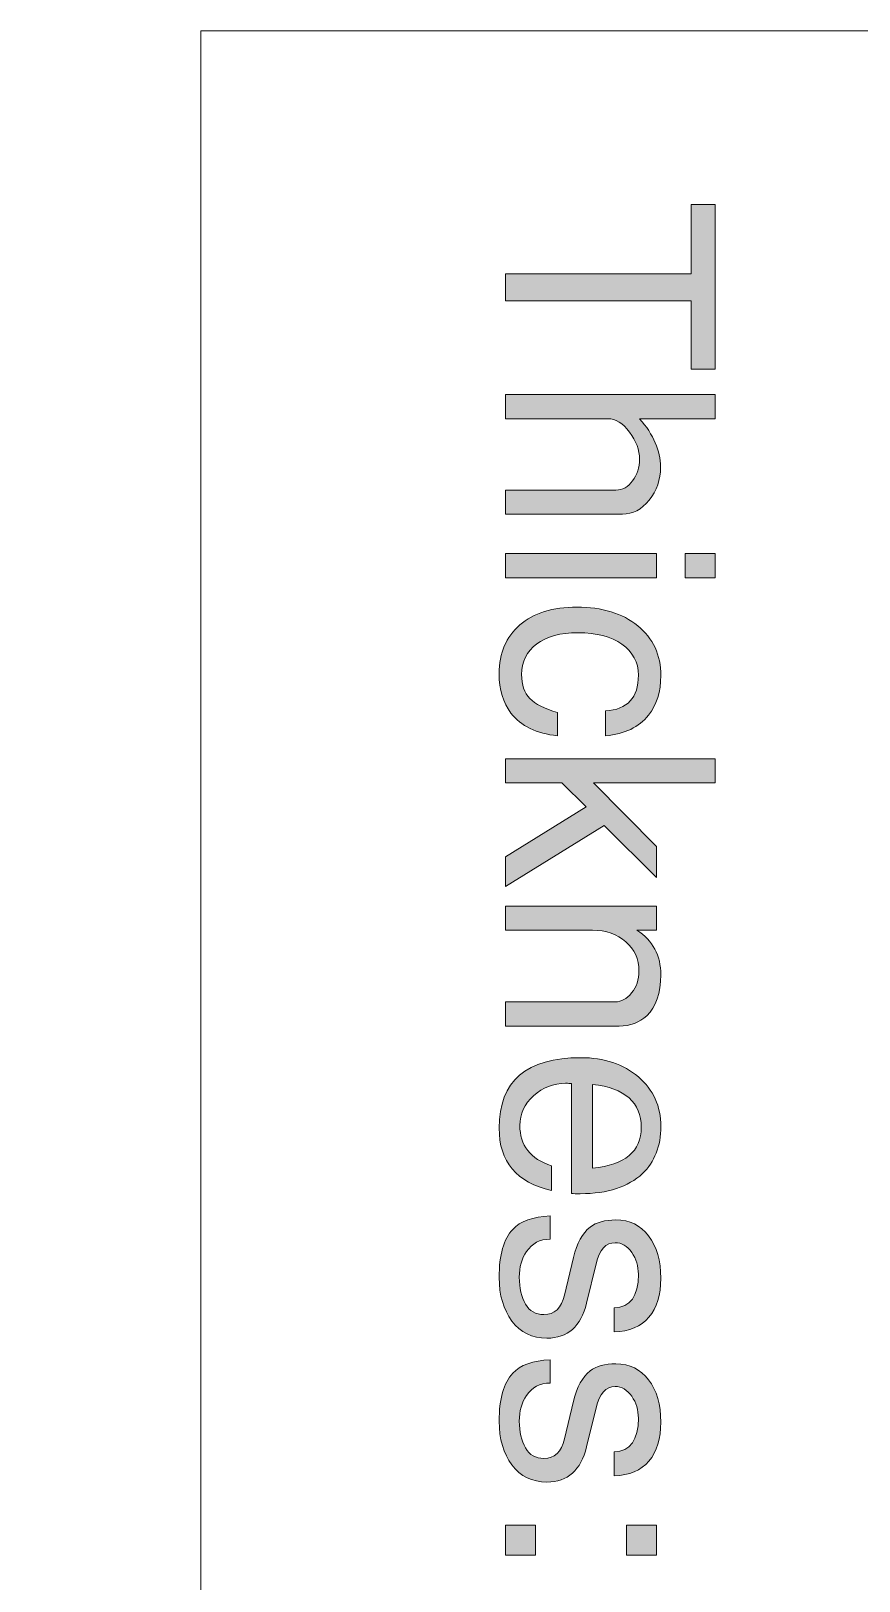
# Model space of a CAD drawing. Header units: inches. Extents: x 0.59 to 7.67, y -3.15 to -0.14.
# Drawn here: x 1.591 to 2.071, y -1.045 to -0.148 of the extents above; entities that cross this region are included whole.
import ezdxf

# ---------------------------------------------------------------- set-up
doc = ezdxf.new("R2010")
doc.units = ezdxf.units.IN
doc.header["$MEASUREMENT"] = 0
doc.layers.add('Layer 1', color=7, linetype='Continuous')

# ---------------------------------------------------------------- blocks, each defined once
blk = doc.blocks.new('block 2')
at = {"layer": 'Layer 1', "color": 240, "lineweight": 5, "true_color": 0xed1f24}
blk.add_lwpolyline([(1.6897, -3.1475), (2.5913, -3.1475), (2.5913, -0.1475), (1.6897, -0.1475)], dxfattribs=at)
blk = doc.blocks.new('block 12')
at = {"layer": 'Layer 1', "true_color": 0xed1f24}
h = blk.add_hatch(color=240, dxfattribs=at)
h.dxf.hatch_style = 2
h.paths.add_polyline_path([(1.97383, -0.34342), (1.97383, -0.30375), (1.86616, -0.30375), (1.86616, -0.28809), (1.97383, -0.28809), (1.97383, -0.24809), (1.98766, -0.24809), (1.98766, -0.34342)])
h = blk.add_hatch(color=240, dxfattribs=at)
h.dxf.hatch_style = 2
edge = h.paths.add_edge_path()
edge.add_spline(control_points=[(1.86616, -0.42742), (1.86616, -0.42742), (1.86616, -0.41343), (1.86616, -0.41343), (1.86616, -0.41343), (1.93016, -0.41343), (1.93016, -0.41343), (1.93394, -0.41343), (1.93716, -0.41164), (1.93983, -0.40809), (1.9425, -0.40453), (1.94383, -0.40036), (1.94383, -0.39559), (1.94383, -0.39025), (1.94189, -0.385), (1.938, -0.37984), (1.93411, -0.37467), (1.92994, -0.37209), (1.9255, -0.37209), (1.9255, -0.37209), (1.86616, -0.37209), (1.86616, -0.37209), (1.86616, -0.37209), (1.86616, -0.35809), (1.86616, -0.35809), (1.86616, -0.35809), (1.98766, -0.35809), (1.98766, -0.35809), (1.98766, -0.35809), (1.98766, -0.37209), (1.98766, -0.37209), (1.98766, -0.37209), (1.94383, -0.37209), (1.94383, -0.37209), (1.95194, -0.38131), (1.95599, -0.39065), (1.95599, -0.40009), (1.95599, -0.40742), (1.9538, -0.41381), (1.94942, -0.41926), (1.94502, -0.4247), (1.93989, -0.42742), (1.93399, -0.42742), (1.93399, -0.42742), (1.86616, -0.42742), (1.86616, -0.42742)], knot_values=[0, 0, 0, 0, 1, 1, 1, 2, 2, 2, 3, 3, 3, 4, 4, 4, 5, 5, 5, 6, 6, 6, 7, 7, 7, 8, 8, 8, 9, 9, 9, 10, 10, 10, 11, 11, 11, 12, 12, 12, 13, 13, 13, 14, 14, 14, 15, 15, 15, 15], degree=3, periodic=1)
h = blk.add_hatch(color=240, dxfattribs=at)
h.dxf.hatch_style = 2
h.paths.add_polyline_path([(1.86616, -0.46425), (1.86616, -0.45026), (1.95366, -0.45026), (1.95366, -0.46425)])
h.paths.add_polyline_path([(1.97033, -0.46425), (1.97033, -0.45026), (1.98766, -0.45026), (1.98766, -0.46425)])
h = blk.add_hatch(color=240, dxfattribs=at)
h.dxf.hatch_style = 2
edge = h.paths.add_edge_path()
edge.add_spline(control_points=[(1.89633, -0.55575), (1.88411, -0.55453), (1.87511, -0.55014), (1.86933, -0.54259), (1.86477, -0.53659), (1.86249, -0.52898), (1.86249, -0.51976), (1.86249, -0.50787), (1.8665, -0.49847), (1.8745, -0.49159), (1.88249, -0.4847), (1.89349, -0.48126), (1.9075, -0.48126), (1.92217, -0.48126), (1.93394, -0.48486), (1.94283, -0.49209), (1.95172, -0.49931), (1.95616, -0.50892), (1.95616, -0.52092), (1.95616, -0.53025), (1.95378, -0.53792), (1.94899, -0.54392), (1.94355, -0.55081), (1.93528, -0.55476), (1.92416, -0.55575), (1.92416, -0.55575), (1.92416, -0.54138), (1.92416, -0.54138), (1.93683, -0.5406), (1.94316, -0.53369), (1.94316, -0.52066), (1.94316, -0.51319), (1.94, -0.50723), (1.93366, -0.50277), (1.92733, -0.49831), (1.91883, -0.49609), (1.90816, -0.49609), (1.89805, -0.49609), (1.89008, -0.49826), (1.88424, -0.5026), (1.87841, -0.50695), (1.8755, -0.51286), (1.8755, -0.52032), (1.8755, -0.52622), (1.87708, -0.53085), (1.88025, -0.53419), (1.88342, -0.53754), (1.88877, -0.54021), (1.89633, -0.54222), (1.89633, -0.54222), (1.89633, -0.55575), (1.89633, -0.55575)], knot_values=[0, 0, 0, 0, 1, 1, 1, 2, 2, 2, 3, 3, 3, 4, 4, 4, 5, 5, 5, 6, 6, 6, 7, 7, 7, 8, 8, 8, 9, 9, 9, 10, 10, 10, 11, 11, 11, 12, 12, 12, 13, 13, 13, 14, 14, 14, 15, 15, 15, 16, 16, 16, 17, 17, 17, 17], degree=3, periodic=1)
h = blk.add_hatch(color=240, dxfattribs=at)
h.dxf.hatch_style = 2
h.paths.add_polyline_path([(1.86616, -0.64316), (1.86616, -0.62592), (1.91292, -0.59703), (1.89886, -0.58309), (1.86616, -0.58309), (1.86616, -0.56909), (1.98766, -0.56909), (1.98766, -0.58309), (1.91716, -0.58309), (1.95366, -0.61992), (1.95366, -0.63792), (1.92337, -0.60782)])
h = blk.add_hatch(color=240, dxfattribs=at)
h.dxf.hatch_style = 2
edge = h.paths.add_edge_path()
edge.add_spline(control_points=[(1.86616, -0.72392), (1.86616, -0.72392), (1.86616, -0.70992), (1.86616, -0.70992), (1.86616, -0.70992), (1.92983, -0.70992), (1.92983, -0.70992), (1.93328, -0.70992), (1.93641, -0.7082), (1.93925, -0.70475), (1.94208, -0.70131), (1.9435, -0.69709), (1.9435, -0.69208), (1.9435, -0.68519), (1.94097, -0.67953), (1.93591, -0.67509), (1.93085, -0.67064), (1.92444, -0.66842), (1.91667, -0.66842), (1.91667, -0.66842), (1.86616, -0.66842), (1.86616, -0.66842), (1.86616, -0.66842), (1.86616, -0.65442), (1.86616, -0.65442), (1.86616, -0.65442), (1.95366, -0.65442), (1.95366, -0.65442), (1.95366, -0.65442), (1.95366, -0.66842), (1.95366, -0.66842), (1.95366, -0.66842), (1.94233, -0.66842), (1.94233, -0.66842), (1.95155, -0.67442), (1.95616, -0.68303), (1.95616, -0.69425), (1.95616, -0.70492), (1.95344, -0.71281), (1.948, -0.71792), (1.94377, -0.72192), (1.93844, -0.72392), (1.932, -0.72392), (1.932, -0.72392), (1.86616, -0.72392), (1.86616, -0.72392)], knot_values=[0, 0, 0, 0, 1, 1, 1, 2, 2, 2, 3, 3, 3, 4, 4, 4, 5, 5, 5, 6, 6, 6, 7, 7, 7, 8, 8, 8, 9, 9, 9, 10, 10, 10, 11, 11, 11, 12, 12, 12, 13, 13, 13, 14, 14, 14, 15, 15, 15, 15], degree=3, periodic=1)
h = blk.add_hatch(color=240, dxfattribs=at)
h.dxf.hatch_style = 2
edge = h.paths.add_edge_path()
edge.add_spline(control_points=[(1.9095, -0.82109), (1.90738, -0.82109), (1.90567, -0.82103), (1.90433, -0.82092), (1.90433, -0.82092), (1.90433, -0.75725), (1.90433, -0.75725), (1.90355, -0.75714), (1.90244, -0.75709), (1.90099, -0.75709), (1.894, -0.75709), (1.88783, -0.75949), (1.88249, -0.76432), (1.87716, -0.76914), (1.8745, -0.77487), (1.8745, -0.78152), (1.8745, -0.79304), (1.88061, -0.80086), (1.89283, -0.80496), (1.89283, -0.80496), (1.89283, -0.81925), (1.89283, -0.81925), (1.87261, -0.81459), (1.86249, -0.80253), (1.86249, -0.78309), (1.86249, -0.75586), (1.87828, -0.74226), (1.90983, -0.74226), (1.92339, -0.74226), (1.9345, -0.74597), (1.94316, -0.75342), (1.95183, -0.76086), (1.95616, -0.77042), (1.95616, -0.78208), (1.95616, -0.79353), (1.9526, -0.80264), (1.9455, -0.80942), (1.93738, -0.81708), (1.92539, -0.82098), (1.9095, -0.82109)], knot_values=[0, 0, 0, 0, 1, 1, 1, 2, 2, 2, 3, 3, 3, 4, 4, 4, 5, 5, 5, 6, 6, 6, 7, 7, 7, 8, 8, 8, 9, 9, 9, 10, 10, 10, 11, 11, 11, 12, 12, 12, 13, 13, 13, 13], degree=3, periodic=1)
edge = h.paths.add_edge_path()
edge.add_spline(control_points=[(1.91667, -0.80625), (1.93544, -0.80446), (1.94483, -0.7966), (1.94483, -0.78267), (1.94483, -0.76817), (1.93544, -0.75987), (1.91667, -0.75775), (1.91667, -0.75775), (1.91667, -0.80625), (1.91667, -0.80625)], knot_values=[0, 0, 0, 0, 1, 1, 1, 2, 2, 2, 3, 3, 3, 3], degree=3, periodic=1)
h = blk.add_hatch(color=240, dxfattribs=at)
h.dxf.hatch_style = 2
edge = h.paths.add_edge_path()
edge.add_spline(control_points=[(1.89016, -0.90475), (1.88161, -0.90475), (1.87486, -0.90144), (1.86991, -0.89484), (1.86497, -0.88822), (1.86249, -0.87981), (1.86249, -0.86958), (1.86249, -0.85658), (1.86511, -0.8473), (1.87033, -0.84175), (1.87478, -0.83698), (1.882, -0.83436), (1.89199, -0.83392), (1.89199, -0.83392), (1.89199, -0.84742), (1.89199, -0.84742), (1.88611, -0.84742), (1.88155, -0.84981), (1.87833, -0.85459), (1.87555, -0.8587), (1.87417, -0.86364), (1.87417, -0.86942), (1.87417, -0.87575), (1.87536, -0.88094), (1.87775, -0.885), (1.88015, -0.88906), (1.88369, -0.89109), (1.88837, -0.89109), (1.89461, -0.89109), (1.89861, -0.88731), (1.9004, -0.87977), (1.9004, -0.87977), (1.90553, -0.85792), (1.90553, -0.85792), (1.90752, -0.8497), (1.91075, -0.84387), (1.91519, -0.84042), (1.91885, -0.83764), (1.92385, -0.83625), (1.93018, -0.83625), (1.93806, -0.83625), (1.94436, -0.83934), (1.94908, -0.8455), (1.9538, -0.85167), (1.95616, -0.85986), (1.95616, -0.87008), (1.95616, -0.87964), (1.95386, -0.88714), (1.94925, -0.89258), (1.94463, -0.89802), (1.93794, -0.90086), (1.92917, -0.90108), (1.92917, -0.90108), (1.92917, -0.88725), (1.92917, -0.88725), (1.9385, -0.88692), (1.94316, -0.88042), (1.94316, -0.86775), (1.94316, -0.86308), (1.94189, -0.85886), (1.93933, -0.85508), (1.93677, -0.8513), (1.93355, -0.84942), (1.92966, -0.84942), (1.92433, -0.84942), (1.92066, -0.85353), (1.91866, -0.86175), (1.91866, -0.86175), (1.91316, -0.88442), (1.91316, -0.88442), (1.90983, -0.89797), (1.90216, -0.90475), (1.89016, -0.90475)], knot_values=[0, 0, 0, 0, 1, 1, 1, 2, 2, 2, 3, 3, 3, 4, 4, 4, 5, 5, 5, 6, 6, 6, 7, 7, 7, 8, 8, 8, 9, 9, 9, 10, 10, 10, 11, 11, 11, 12, 12, 12, 13, 13, 13, 14, 14, 14, 15, 15, 15, 16, 16, 16, 17, 17, 17, 18, 18, 18, 19, 19, 19, 20, 20, 20, 21, 21, 21, 22, 22, 22, 23, 23, 23, 24, 24, 24, 24], degree=3, periodic=1)
h = blk.add_hatch(color=240, dxfattribs=at)
h.dxf.hatch_style = 2
edge = h.paths.add_edge_path()
edge.add_spline(control_points=[(1.89016, -0.98808), (1.88161, -0.98808), (1.87486, -0.98478), (1.86991, -0.97817), (1.86497, -0.97156), (1.86249, -0.96314), (1.86249, -0.95291), (1.86249, -0.93991), (1.86511, -0.93064), (1.87033, -0.92508), (1.87478, -0.92031), (1.882, -0.91769), (1.89199, -0.91725), (1.89199, -0.91725), (1.89199, -0.93075), (1.89199, -0.93075), (1.88611, -0.93075), (1.88155, -0.93314), (1.87833, -0.93792), (1.87555, -0.94203), (1.87417, -0.94697), (1.87417, -0.95275), (1.87417, -0.95909), (1.87536, -0.96427), (1.87775, -0.96834), (1.88015, -0.97239), (1.88369, -0.97442), (1.88837, -0.97442), (1.89461, -0.97442), (1.89861, -0.97064), (1.9004, -0.9631), (1.9004, -0.9631), (1.90553, -0.94126), (1.90553, -0.94126), (1.90752, -0.93303), (1.91075, -0.9272), (1.91519, -0.92375), (1.91885, -0.92097), (1.92385, -0.91958), (1.93018, -0.91958), (1.93806, -0.91958), (1.94436, -0.92267), (1.94908, -0.92883), (1.9538, -0.935), (1.95616, -0.9432), (1.95616, -0.95342), (1.95616, -0.96297), (1.95386, -0.97047), (1.94925, -0.97592), (1.94463, -0.98136), (1.93794, -0.98419), (1.92917, -0.98442), (1.92917, -0.98442), (1.92917, -0.97058), (1.92917, -0.97058), (1.9385, -0.97025), (1.94316, -0.96375), (1.94316, -0.95108), (1.94316, -0.94642), (1.94189, -0.94219), (1.93933, -0.93842), (1.93677, -0.93464), (1.93355, -0.93275), (1.92966, -0.93275), (1.92433, -0.93275), (1.92066, -0.93686), (1.91866, -0.94508), (1.91866, -0.94508), (1.91316, -0.96775), (1.91316, -0.96775), (1.90983, -0.9813), (1.90216, -0.98808), (1.89016, -0.98808)], knot_values=[0, 0, 0, 0, 1, 1, 1, 2, 2, 2, 3, 3, 3, 4, 4, 4, 5, 5, 5, 6, 6, 6, 7, 7, 7, 8, 8, 8, 9, 9, 9, 10, 10, 10, 11, 11, 11, 12, 12, 12, 13, 13, 13, 14, 14, 14, 15, 15, 15, 16, 16, 16, 17, 17, 17, 18, 18, 18, 19, 19, 19, 20, 20, 20, 21, 21, 21, 22, 22, 22, 23, 23, 23, 24, 24, 24, 24], degree=3, periodic=1)
h = blk.add_hatch(color=240, dxfattribs=at)
h.dxf.hatch_style = 2
h.paths.add_polyline_path([(1.86616, -1.03042), (1.86616, -1.01308), (1.8835, -1.01308), (1.8835, -1.03042)])
h.paths.add_polyline_path([(1.93633, -1.03042), (1.93633, -1.01308), (1.95366, -1.01308), (1.95366, -1.03042)])
at = {"layer": 'Layer 1', "lineweight": 0}
for points in [[(1.97383, -0.34342), (1.97383, -0.30375), (1.86616, -0.30375), (1.86616, -0.28809), (1.97383, -0.28809), (1.97383, -0.24809), (1.98766, -0.24809), (1.98766, -0.34342), (1.97383, -0.34342)], [(1.86616, -0.46425), (1.86616, -0.45026), (1.95366, -0.45026), (1.95366, -0.46425), (1.86616, -0.46425)], [(1.97033, -0.46425), (1.97033, -0.45026), (1.98766, -0.45026), (1.98766, -0.46425), (1.97033, -0.46425)], [(1.86616, -0.64316), (1.86616, -0.62592), (1.91292, -0.59703), (1.89886, -0.58309), (1.86616, -0.58309), (1.86616, -0.56909), (1.98766, -0.56909), (1.98766, -0.58309), (1.91716, -0.58309), (1.95366, -0.61992), (1.95366, -0.63792), (1.92337, -0.60782), (1.86616, -0.64316)], [(1.86616, -1.03042), (1.86616, -1.01308), (1.8835, -1.01308), (1.8835, -1.03042), (1.86616, -1.03042)], [(1.93633, -1.03042), (1.93633, -1.01308), (1.95366, -1.01308), (1.95366, -1.03042), (1.93633, -1.03042)]]:
    blk.add_lwpolyline(points, dxfattribs=at)
for points, knots in [([(1.86616, -0.42742), (1.86616, -0.42742), (1.86616, -0.41343), (1.86616, -0.41343), (1.86616, -0.41343), (1.93016, -0.41343), (1.93016, -0.41343), (1.93394, -0.41343), (1.93716, -0.41164), (1.93983, -0.40809), (1.9425, -0.40453), (1.94383, -0.40036), (1.94383, -0.39559), (1.94383, -0.39025), (1.94189, -0.385), (1.938, -0.37984), (1.93411, -0.37467), (1.92994, -0.37209), (1.9255, -0.37209), (1.9255, -0.37209), (1.86616, -0.37209), (1.86616, -0.37209), (1.86616, -0.37209), (1.86616, -0.35809), (1.86616, -0.35809), (1.86616, -0.35809), (1.98766, -0.35809), (1.98766, -0.35809), (1.98766, -0.35809), (1.98766, -0.37209), (1.98766, -0.37209), (1.98766, -0.37209), (1.94383, -0.37209), (1.94383, -0.37209), (1.95194, -0.38131), (1.95599, -0.39065), (1.95599, -0.40009), (1.95599, -0.40742), (1.9538, -0.41381), (1.94942, -0.41926), (1.94502, -0.4247), (1.93989, -0.42742), (1.93399, -0.42742), (1.93399, -0.42742), (1.86616, -0.42742), (1.86616, -0.42742)], [0, 0, 0, 0, 1, 1, 1, 2, 2, 2, 3, 3, 3, 4, 4, 4, 5, 5, 5, 6, 6, 6, 7, 7, 7, 8, 8, 8, 9, 9, 9, 10, 10, 10, 11, 11, 11, 12, 12, 12, 13, 13, 13, 14, 14, 14, 15, 15, 15, 15]), ([(1.89633, -0.55575), (1.88411, -0.55453), (1.87511, -0.55014), (1.86933, -0.54259), (1.86477, -0.53659), (1.86249, -0.52898), (1.86249, -0.51976), (1.86249, -0.50787), (1.8665, -0.49847), (1.8745, -0.49159), (1.88249, -0.4847), (1.89349, -0.48126), (1.9075, -0.48126), (1.92217, -0.48126), (1.93394, -0.48486), (1.94283, -0.49209), (1.95172, -0.49931), (1.95616, -0.50892), (1.95616, -0.52092), (1.95616, -0.53025), (1.95378, -0.53792), (1.94899, -0.54392), (1.94355, -0.55081), (1.93528, -0.55476), (1.92416, -0.55575), (1.92416, -0.55575), (1.92416, -0.54138), (1.92416, -0.54138), (1.93683, -0.5406), (1.94316, -0.53369), (1.94316, -0.52066), (1.94316, -0.51319), (1.94, -0.50723), (1.93366, -0.50277), (1.92733, -0.49831), (1.91883, -0.49609), (1.90816, -0.49609), (1.89805, -0.49609), (1.89008, -0.49826), (1.88424, -0.5026), (1.87841, -0.50695), (1.8755, -0.51286), (1.8755, -0.52032), (1.8755, -0.52622), (1.87708, -0.53085), (1.88025, -0.53419), (1.88342, -0.53754), (1.88877, -0.54021), (1.89633, -0.54222), (1.89633, -0.54222), (1.89633, -0.55575), (1.89633, -0.55575)], [0, 0, 0, 0, 1, 1, 1, 2, 2, 2, 3, 3, 3, 4, 4, 4, 5, 5, 5, 6, 6, 6, 7, 7, 7, 8, 8, 8, 9, 9, 9, 10, 10, 10, 11, 11, 11, 12, 12, 12, 13, 13, 13, 14, 14, 14, 15, 15, 15, 16, 16, 16, 17, 17, 17, 17]), ([(1.86616, -0.72392), (1.86616, -0.72392), (1.86616, -0.70992), (1.86616, -0.70992), (1.86616, -0.70992), (1.92983, -0.70992), (1.92983, -0.70992), (1.93328, -0.70992), (1.93641, -0.7082), (1.93925, -0.70475), (1.94208, -0.70131), (1.9435, -0.69709), (1.9435, -0.69208), (1.9435, -0.68519), (1.94097, -0.67953), (1.93591, -0.67509), (1.93085, -0.67064), (1.92444, -0.66842), (1.91667, -0.66842), (1.91667, -0.66842), (1.86616, -0.66842), (1.86616, -0.66842), (1.86616, -0.66842), (1.86616, -0.65442), (1.86616, -0.65442), (1.86616, -0.65442), (1.95366, -0.65442), (1.95366, -0.65442), (1.95366, -0.65442), (1.95366, -0.66842), (1.95366, -0.66842), (1.95366, -0.66842), (1.94233, -0.66842), (1.94233, -0.66842), (1.95155, -0.67442), (1.95616, -0.68303), (1.95616, -0.69425), (1.95616, -0.70492), (1.95344, -0.71281), (1.948, -0.71792), (1.94377, -0.72192), (1.93844, -0.72392), (1.932, -0.72392), (1.932, -0.72392), (1.86616, -0.72392), (1.86616, -0.72392)], [0, 0, 0, 0, 1, 1, 1, 2, 2, 2, 3, 3, 3, 4, 4, 4, 5, 5, 5, 6, 6, 6, 7, 7, 7, 8, 8, 8, 9, 9, 9, 10, 10, 10, 11, 11, 11, 12, 12, 12, 13, 13, 13, 14, 14, 14, 15, 15, 15, 15]), ([(1.9095, -0.82109), (1.90738, -0.82109), (1.90567, -0.82103), (1.90433, -0.82092), (1.90433, -0.82092), (1.90433, -0.75725), (1.90433, -0.75725), (1.90355, -0.75714), (1.90244, -0.75709), (1.90099, -0.75709), (1.894, -0.75709), (1.88783, -0.75949), (1.88249, -0.76432), (1.87716, -0.76914), (1.8745, -0.77487), (1.8745, -0.78152), (1.8745, -0.79304), (1.88061, -0.80086), (1.89283, -0.80496), (1.89283, -0.80496), (1.89283, -0.81925), (1.89283, -0.81925), (1.87261, -0.81459), (1.86249, -0.80253), (1.86249, -0.78309), (1.86249, -0.75586), (1.87828, -0.74226), (1.90983, -0.74226), (1.92339, -0.74226), (1.9345, -0.74597), (1.94316, -0.75342), (1.95183, -0.76086), (1.95616, -0.77042), (1.95616, -0.78208), (1.95616, -0.79353), (1.9526, -0.80264), (1.9455, -0.80942), (1.93738, -0.81708), (1.92539, -0.82098), (1.9095, -0.82109)], [0, 0, 0, 0, 1, 1, 1, 2, 2, 2, 3, 3, 3, 4, 4, 4, 5, 5, 5, 6, 6, 6, 7, 7, 7, 8, 8, 8, 9, 9, 9, 10, 10, 10, 11, 11, 11, 12, 12, 12, 13, 13, 13, 13]), ([(1.91667, -0.80625), (1.93544, -0.80446), (1.94483, -0.7966), (1.94483, -0.78267), (1.94483, -0.76817), (1.93544, -0.75987), (1.91667, -0.75775), (1.91667, -0.75775), (1.91667, -0.80625), (1.91667, -0.80625)], [0, 0, 0, 0, 1, 1, 1, 2, 2, 2, 3, 3, 3, 3]), ([(1.89016, -0.90475), (1.88161, -0.90475), (1.87486, -0.90144), (1.86991, -0.89484), (1.86497, -0.88822), (1.86249, -0.87981), (1.86249, -0.86958), (1.86249, -0.85658), (1.86511, -0.8473), (1.87033, -0.84175), (1.87478, -0.83698), (1.882, -0.83436), (1.89199, -0.83392), (1.89199, -0.83392), (1.89199, -0.84742), (1.89199, -0.84742), (1.88611, -0.84742), (1.88155, -0.84981), (1.87833, -0.85459), (1.87555, -0.8587), (1.87417, -0.86364), (1.87417, -0.86942), (1.87417, -0.87575), (1.87536, -0.88094), (1.87775, -0.885), (1.88015, -0.88906), (1.88369, -0.89109), (1.88837, -0.89109), (1.89461, -0.89109), (1.89861, -0.88731), (1.9004, -0.87977), (1.9004, -0.87977), (1.90553, -0.85792), (1.90553, -0.85792), (1.90752, -0.8497), (1.91075, -0.84387), (1.91519, -0.84042), (1.91885, -0.83764), (1.92385, -0.83625), (1.93018, -0.83625), (1.93806, -0.83625), (1.94436, -0.83934), (1.94908, -0.8455), (1.9538, -0.85167), (1.95616, -0.85986), (1.95616, -0.87008), (1.95616, -0.87964), (1.95386, -0.88714), (1.94925, -0.89258), (1.94463, -0.89802), (1.93794, -0.90086), (1.92917, -0.90108), (1.92917, -0.90108), (1.92917, -0.88725), (1.92917, -0.88725), (1.9385, -0.88692), (1.94316, -0.88042), (1.94316, -0.86775), (1.94316, -0.86308), (1.94189, -0.85886), (1.93933, -0.85508), (1.93677, -0.8513), (1.93355, -0.84942), (1.92966, -0.84942), (1.92433, -0.84942), (1.92066, -0.85353), (1.91866, -0.86175), (1.91866, -0.86175), (1.91316, -0.88442), (1.91316, -0.88442), (1.90983, -0.89797), (1.90216, -0.90475), (1.89016, -0.90475)], [0, 0, 0, 0, 1, 1, 1, 2, 2, 2, 3, 3, 3, 4, 4, 4, 5, 5, 5, 6, 6, 6, 7, 7, 7, 8, 8, 8, 9, 9, 9, 10, 10, 10, 11, 11, 11, 12, 12, 12, 13, 13, 13, 14, 14, 14, 15, 15, 15, 16, 16, 16, 17, 17, 17, 18, 18, 18, 19, 19, 19, 20, 20, 20, 21, 21, 21, 22, 22, 22, 23, 23, 23, 24, 24, 24, 24]), ([(1.89016, -0.98808), (1.88161, -0.98808), (1.87486, -0.98478), (1.86991, -0.97817), (1.86497, -0.97156), (1.86249, -0.96314), (1.86249, -0.95291), (1.86249, -0.93991), (1.86511, -0.93064), (1.87033, -0.92508), (1.87478, -0.92031), (1.882, -0.91769), (1.89199, -0.91725), (1.89199, -0.91725), (1.89199, -0.93075), (1.89199, -0.93075), (1.88611, -0.93075), (1.88155, -0.93314), (1.87833, -0.93792), (1.87555, -0.94203), (1.87417, -0.94697), (1.87417, -0.95275), (1.87417, -0.95909), (1.87536, -0.96427), (1.87775, -0.96834), (1.88015, -0.97239), (1.88369, -0.97442), (1.88837, -0.97442), (1.89461, -0.97442), (1.89861, -0.97064), (1.9004, -0.9631), (1.9004, -0.9631), (1.90553, -0.94126), (1.90553, -0.94126), (1.90752, -0.93303), (1.91075, -0.9272), (1.91519, -0.92375), (1.91885, -0.92097), (1.92385, -0.91958), (1.93018, -0.91958), (1.93806, -0.91958), (1.94436, -0.92267), (1.94908, -0.92883), (1.9538, -0.935), (1.95616, -0.9432), (1.95616, -0.95342), (1.95616, -0.96297), (1.95386, -0.97047), (1.94925, -0.97592), (1.94463, -0.98136), (1.93794, -0.98419), (1.92917, -0.98442), (1.92917, -0.98442), (1.92917, -0.97058), (1.92917, -0.97058), (1.9385, -0.97025), (1.94316, -0.96375), (1.94316, -0.95108), (1.94316, -0.94642), (1.94189, -0.94219), (1.93933, -0.93842), (1.93677, -0.93464), (1.93355, -0.93275), (1.92966, -0.93275), (1.92433, -0.93275), (1.92066, -0.93686), (1.91866, -0.94508), (1.91866, -0.94508), (1.91316, -0.96775), (1.91316, -0.96775), (1.90983, -0.9813), (1.90216, -0.98808), (1.89016, -0.98808)], [0, 0, 0, 0, 1, 1, 1, 2, 2, 2, 3, 3, 3, 4, 4, 4, 5, 5, 5, 6, 6, 6, 7, 7, 7, 8, 8, 8, 9, 9, 9, 10, 10, 10, 11, 11, 11, 12, 12, 12, 13, 13, 13, 14, 14, 14, 15, 15, 15, 16, 16, 16, 17, 17, 17, 18, 18, 18, 19, 19, 19, 20, 20, 20, 21, 21, 21, 22, 22, 22, 23, 23, 23, 24, 24, 24, 24])]:
    blk.add_open_spline(points, degree=3, knots=knots, dxfattribs=at)
blk = doc.blocks.new('block 11')
at = {"layer": 'Layer 1'}
blk.add_blockref('block 12', (0, 0), dxfattribs=at)
blk = doc.blocks.new('block 7')
at = {"layer": 'Layer 1'}
blk.add_blockref('block 11', (0, 0), dxfattribs=at)

msp = doc.modelspace()

# ---------------------------------------------------------------- linework, layer by layer
at = {"layer": 'Layer 1', "color": 240, "lineweight": 5, "true_color": 0xed1f24}
msp.add_lwpolyline([(1.6897, -0.1475), (1.6897, -1.48368), (1.49288, -1.48368), (1.49288, -0.1475)], dxfattribs=at)

# ---------------------------------------------------------------- block references
at = {"layer": 'Layer 1'}
for name in ['block 2', 'block 7']:
    msp.add_blockref(name, (0, 0), dxfattribs=at)

doc.saveas('drawing.dxf')
